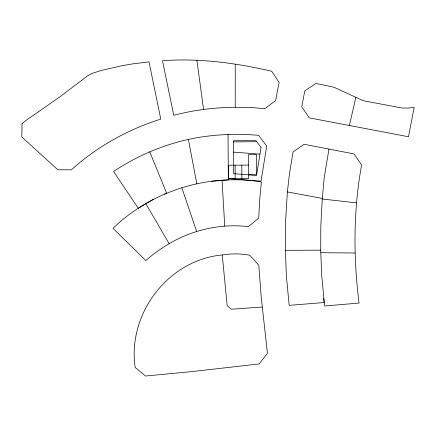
<?xml version="1.0" encoding="UTF-8"?>
<svg xmlns="http://www.w3.org/2000/svg" width="436" height="436" viewBox="0 0 436 436"><rect width="100%" height="100%" fill="white"/><g stroke="black" fill="none" stroke-linecap="round" stroke-linejoin="round"><path stroke-width="0.65" d="M235.211 107.294L251.261 107.512L264.875 108.662L275.59 100.558L279.133 82.437L271.666 71.264C235.974 62.937 199.17 57.988 162.481 60.713L173.757 115.295C193.786 110.057 214.512 107.447 235.211 107.294L235.26 64.152M320.716 250.177L320.825 225.962L322.302 198.413L287.373 191.916L289.52 173.392L293.063 151.913L304.099 144.289L353.983 153.93L361.608 164.988C353.334 210.479 353.204 257.267 359.084 303.064L324.558 305.99L321.632 274.364L320.716 250.177L285.438 250.313L285.656 219.837L287.373 191.916M328.962 149.096L324.21 177.665L322.248 199.007L356.61 202.871M349.416 125.497L355.836 97.31L333.981 87.238L315.991 83.456L304.797 90.89L301.739 106.76L309.255 117.873L408.483 136.746L414.2 107.294L408.587 108.074L402.145 108.019L363.161 100.689L355.836 97.31M169.135 243.68C192.75 229.81 221.101 223.308 248.362 226.66L258.701 218.093L259.747 199.089L261.387 181.986C208.25 173.217 151.733 190.87 113 228.295L145.809 260.592C153.009 254.21 160.83 248.531 169.135 243.68L145.837 203.677L138.316 208.348L113.589 171.49C133.607 158.115 155.745 148.049 178.962 141.711C204.904 134.773 231.936 133.045 258.646 135.324L266.701 146.06L261.044 181.125L228.328 178.656M145.837 203.677L153.379 199.356M164.519 194.091L166.639 193.262L149.755 151.81M222.24 254.956C167.974 259.96 127.214 313.996 135.176 367.444L145.515 376.012L190.99 371.69L259.104 363.956L267.453 353.433L261.251 297.483L258.782 265.235L249.79 255.251C240.699 253.436 231.374 253.561 222.24 254.956L227.183 305.641L231.238 309.238L262.325 307.015M211.689 181.207L228.339 179.97L228.039 134.359M233.462 141.885L256.744 141.738M248.515 165.102L228.382 165.233L228.469 178.656L248.602 178.526L248.449 154.666L256.504 154.617L256.635 174.749L248.58 174.803M320.825 252.7L355.111 252.994M233.527 152.126L259.96 154.121M181.839 187.812L196.685 231.543M188.412 139.433L196.816 183.812M196.898 60.315L203.585 109.496M323.697 298.502L324.155 302.53L289.172 305.347L286.354 275.786L285.438 250.313M222.055 180.237L224.736 226.093M241.806 165.146L241.893 178.569M235.091 165.19L235.178 178.613M22.067 123.562L21.8 136.986L57.803 169.74L71.253 169.849C97.07 146.741 127.71 129.432 160.786 119.137L149.003 61.841L132.277 63.939L122.02 65.711L101.724 70.327L91.816 73.466L87.173 76.153L59.361 97.228L26.231 120.265L22.067 123.562M261.039 147.461L256.526 175.403L233.663 173.675L233.451 140.757L255.899 140.61L261.039 147.461"/></g></svg>
